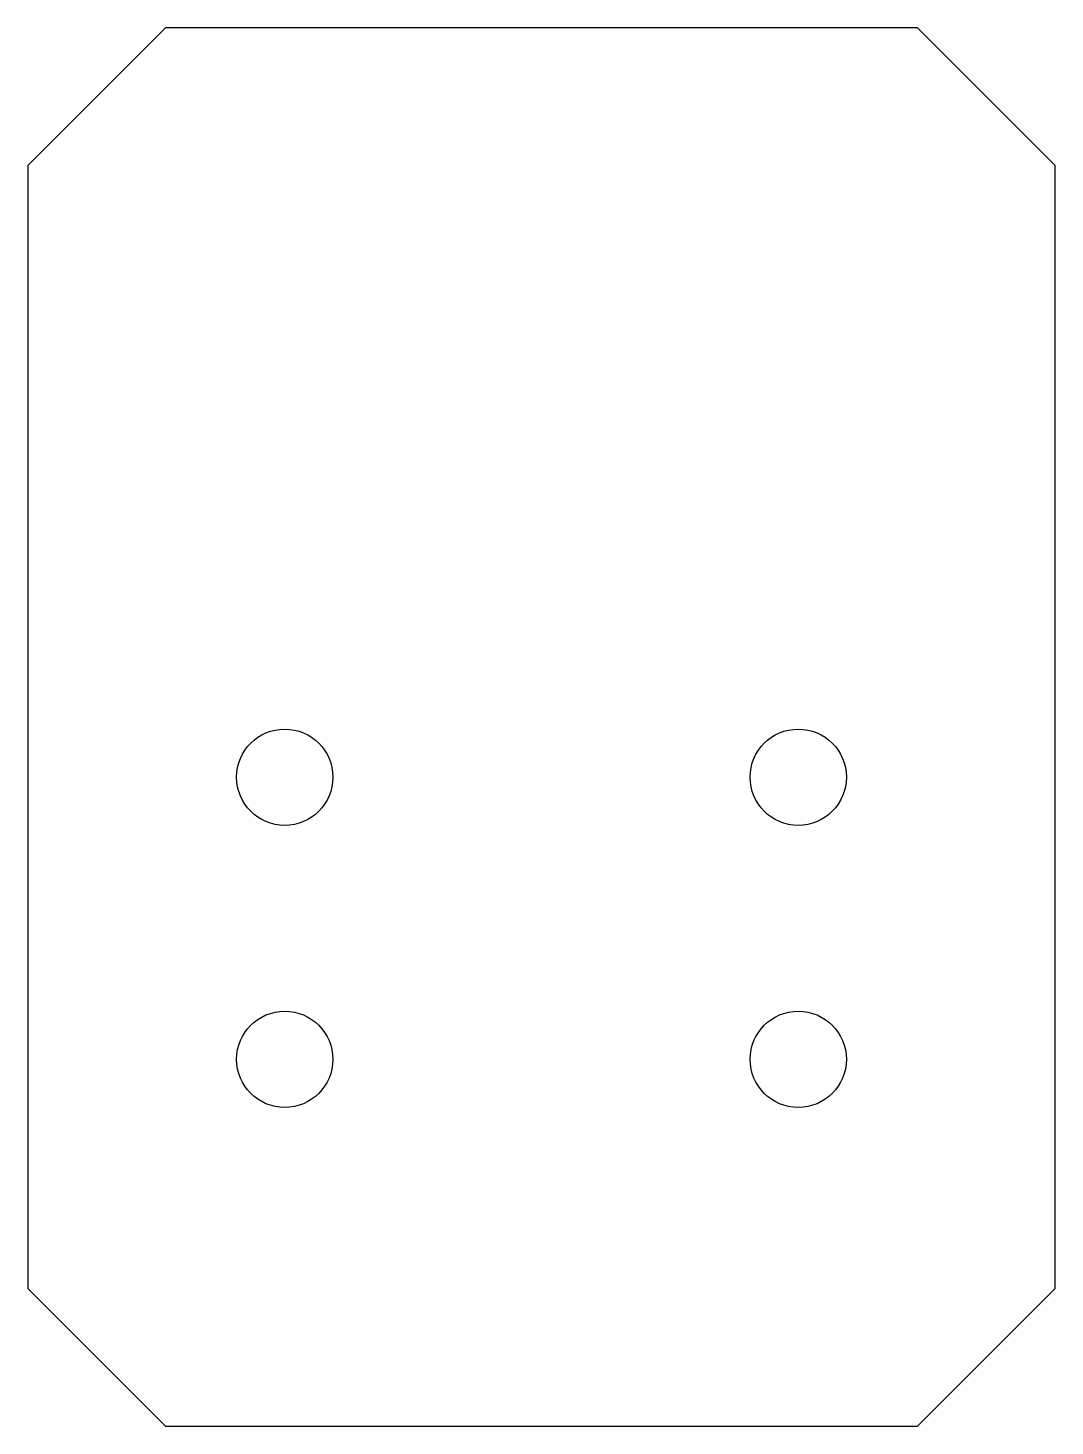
# Model space of a CAD drawing. Header units: millimetres. Extents: x -56 to 56, y -132 to 20.
import ezdxf

# ---------------------------------------------------------------- set-up
doc = ezdxf.new("R2010")
doc.units = ezdxf.units.MM

msp = doc.modelspace()

# ---------------------------------------------------------------- linework, layer by layer
at = {"color": 7, "linetype": 'Continuous', "lineweight": 25}
for p, q in [((-41, 20), (-56, 5)), ((41, 20), (-41, 20)), ((56, 5), (41, 20)), ((-56, 5), (-56, -117.5)), ((56, -117.5), (56, 5)), ((-56, -117.5), (-41, -132.5)), ((41, -132.5), (56, -117.5)), ((-41, -132.5), (41, -132.5))]:
    msp.add_line(p, q, dxfattribs=at)
for centre in [(-28, -61.73), (28, -61.73), (-28, -92.5), (28, -92.5)]:
    msp.add_circle(centre, 5.25, dxfattribs=at)

doc.saveas('drawing.dxf')
